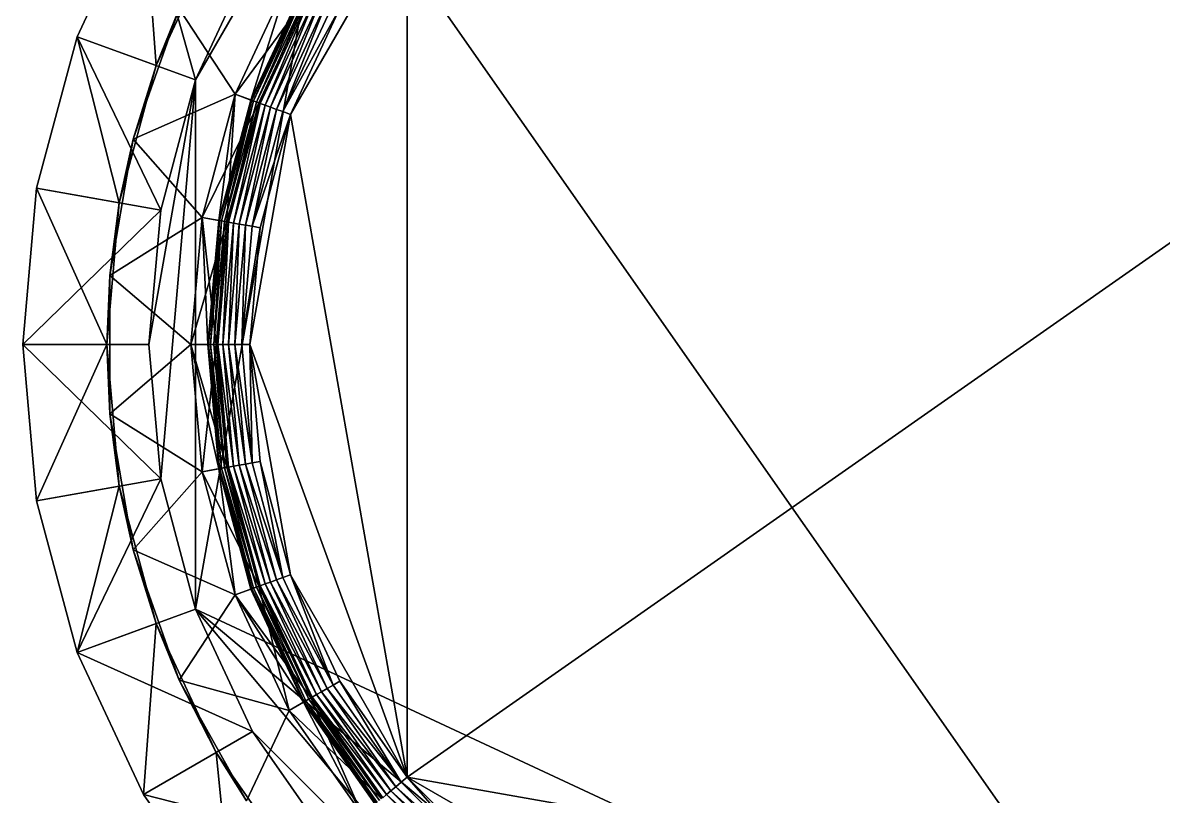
# Model space of a CAD drawing. Header units: inches. Extents: x -2 to 2474, y 1 to 287.
# Drawn here: x 165.923 to 166.705, y 187.303 to 187.834 of the extents above; entities that cross this region are included whole.
import ezdxf

# ---------------------------------------------------------------- set-up
doc = ezdxf.new("R2010")
doc.units = ezdxf.units.IN
doc.header["$MEASUREMENT"] = 0
doc.layers.add('DLX_LUM', color=7, linetype='Continuous', true_color=0xffd400)

msp = doc.modelspace()

# ---------------------------------------------------------------- linework, layer by layer
at = {"layer": 'DLX_LUM'}
for points in [[(166.13366, 187.95436, 0), (166.04149, 187.79471, 0)], [(166.04149, 187.79471, 0), (166.13366, 187.95436, 0)], [(166.13366, 187.95436, 0), (166.04149, 187.43162, 0)], [(166.04149, 187.43162, 0), (166.13366, 187.95436, 0)], [(166.13366, 187.95436, 0), (166.72183, 187.11438, 0)], [(166.72183, 187.11438, 0), (166.13366, 187.95436, 0)], [(166.00564, 187.92184, 0), (165.96016, 187.82431, 0)], [(165.96016, 187.82431, 0), (166.00564, 187.92184, 0)], [(166.00564, 187.92184, 0), (165.96016, 187.82431, 0)], [(165.96016, 187.82431, 0), (166.00564, 187.92184, 0)], [(166.00564, 187.92184, 0), (165.96016, 187.82431, 0)], [(165.96016, 187.82431, 0), (166.00564, 187.92184, 0)], [(166.00564, 187.92184, 0), (166.01438, 187.80458, 0)], [(166.01438, 187.80458, 0), (166.00564, 187.92184, 0)], [(166.00564, 187.92184, 0), (166.04149, 187.79471, 0)], [(166.04149, 187.79471, 0), (166.00564, 187.92184, 0)], [(166.1867, 187.90986, 0), (166.10655, 187.77104, 0)], [(166.10655, 187.77104, 0), (166.1867, 187.90986, 0)], [(166.1867, 187.90986, 0), (166.1867, 187.31648, 0)], [(166.1867, 187.31648, 0), (166.1867, 187.90986, 0)], [(166.05561, 187.893, 0), (166.01438, 187.80458, 0)], [(166.01438, 187.80458, 0), (166.05561, 187.893, 0)], [(166.04149, 187.79471, 0), (166.08059, 187.87857, 0)], [(166.08059, 187.87857, 0), (166.04149, 187.79471, 0)], [(166.04149, 187.79471, 0), (166.08059, 187.87857, 0)], [(166.08059, 187.87857, 0), (166.04149, 187.79471, 0)], [(166.04149, 187.79471, 0), (166.08059, 187.87857, 0)], [(166.08059, 187.87857, 0), (166.04149, 187.79471, 0)], [(166.0686, 187.78485, 0), (166.10558, 187.86415, 0)], [(166.10558, 187.86415, 0), (166.0686, 187.78485, 0)], [(166.0686, 187.78485, 0), (166.10558, 187.86415, 0)], [(166.0686, 187.78485, 0), (166.10558, 187.86415, 0)], [(166.10558, 187.86415, 0), (166.0686, 187.78485, 0)], [(166.10558, 187.86415, 0), (166.0686, 187.78485, 0)], [(166.0686, 187.78485, 0), (166.10558, 187.86415, 0)], [(166.10558, 187.86415, 0), (166.0686, 187.78485, 0)], [(166.10558, 187.86415, 0), (166.07945, 187.7809, 0)], [(166.07945, 187.7809, 0), (166.10558, 187.86415, 0)], [(166.12056, 187.85549, 0), (166.0686, 187.78485, 0)], [(166.0686, 187.78485, 0), (166.12056, 187.85549, 0)], [(166.12056, 187.85549, 0), (166.0686, 187.78485, 0)], [(166.0686, 187.78485, 0), (166.12056, 187.85549, 0)], [(166.07945, 187.7809, 0), (166.11558, 187.85837, 0)], [(166.11558, 187.85837, 0), (166.07945, 187.7809, 0)], [(166.07997, 187.78071, 0), (166.11558, 187.85837, 0)], [(166.11558, 187.85837, 0), (166.07997, 187.78071, 0)], [(166.07997, 187.78071, 0), (166.11606, 187.85809, 0)], [(166.11606, 187.85809, 0), (166.07997, 187.78071, 0)], [(166.08125, 187.78024, 0), (166.11606, 187.85809, 0)], [(166.11606, 187.85809, 0), (166.08125, 187.78024, 0)], [(166.08125, 187.78024, 0), (166.11723, 187.85742, 0)], [(166.11723, 187.85742, 0), (166.08125, 187.78024, 0)], [(166.08324, 187.77952, 0), (166.11723, 187.85742, 0)], [(166.11723, 187.85742, 0), (166.08324, 187.77952, 0)], [(166.08324, 187.77952, 0), (166.11907, 187.85636, 0)], [(166.11907, 187.85636, 0), (166.08324, 187.77952, 0)], [(166.08486, 187.77893, 0), (166.12056, 187.85549, 0)], [(166.08486, 187.77893, 0), (166.12056, 187.85549, 0)], [(166.12056, 187.85549, 0), (166.08486, 187.77893, 0)], [(166.08486, 187.77893, 0), (166.12056, 187.85549, 0)], [(166.12056, 187.85549, 0), (166.08486, 187.77893, 0)], [(166.12056, 187.85549, 0), (166.08486, 187.77893, 0)], [(166.08589, 187.77856, 0), (166.11907, 187.85636, 0)], [(166.11907, 187.85636, 0), (166.08589, 187.77856, 0)], [(166.08589, 187.77856, 0), (166.12151, 187.85495, 0)], [(166.12151, 187.85495, 0), (166.08589, 187.77856, 0)], [(166.12151, 187.85495, 0), (166.08912, 187.77738, 0)], [(166.08912, 187.77738, 0), (166.12151, 187.85495, 0)], [(166.08912, 187.77738, 0), (166.12449, 187.85323, 0)], [(166.12449, 187.85323, 0), (166.08912, 187.77738, 0)], [(166.12449, 187.85323, 0), (166.09285, 187.77602, 0)], [(166.09285, 187.77602, 0), (166.12449, 187.85323, 0)], [(166.09285, 187.77602, 0), (166.12793, 187.85124, 0)], [(166.12793, 187.85124, 0), (166.09285, 187.77602, 0)], [(166.09697, 187.77452, 0), (166.12793, 187.85124, 0)], [(166.12793, 187.85124, 0), (166.09697, 187.77452, 0)], [(166.13172, 187.84905, 0), (166.09697, 187.77452, 0)], [(166.09697, 187.77452, 0), (166.13172, 187.84905, 0)], [(166.13172, 187.84905, 0), (166.10135, 187.77293, 0)], [(166.10135, 187.77293, 0), (166.13172, 187.84905, 0)], [(166.13576, 187.84672, 0), (166.10135, 187.77293, 0)], [(166.10135, 187.77293, 0), (166.13576, 187.84672, 0)], [(166.14055, 187.84395, 0), (166.10135, 187.77293, 0)], [(166.10135, 187.77293, 0), (166.14055, 187.84395, 0)], [(166.10655, 187.77104, 0), (166.14055, 187.84395, 0)], [(166.14055, 187.84395, 0), (166.10655, 187.77104, 0)], [(166.1867, 187.31648, 0), (166.94001, 187.84395, 0)], [(166.94001, 187.84395, 0), (166.1867, 187.31648, 0)], [(166.03019, 187.84341, 0), (165.99864, 187.75401, 0)], [(165.99864, 187.75401, 0), (166.03019, 187.84341, 0)], [(166.01438, 187.80458, 0), (166.03019, 187.84341, 0)], [(166.03019, 187.84341, 0), (166.01438, 187.80458, 0)], [(166.03019, 187.84341, 0), (166.0686, 187.78485, 0)], [(166.0686, 187.78485, 0), (166.03019, 187.84341, 0)], [(165.96016, 187.82431, 0), (165.93231, 187.72037, 0)], [(165.93231, 187.72037, 0), (165.96016, 187.82431, 0)], [(165.96016, 187.82431, 0), (165.93231, 187.72037, 0)], [(165.93231, 187.72037, 0), (165.96016, 187.82431, 0)], [(165.96016, 187.82431, 0), (165.93231, 187.72037, 0)], [(165.93231, 187.72037, 0), (165.96016, 187.82431, 0)], [(165.96016, 187.82431, 0), (166.01438, 187.80458, 0)], [(166.01438, 187.80458, 0), (165.96016, 187.82431, 0)], [(165.96016, 187.82431, 0), (165.98913, 187.71035, 0)], [(165.98913, 187.71035, 0), (165.96016, 187.82431, 0)], [(165.96016, 187.82431, 0), (165.96016, 187.82431, 0)], [(165.96016, 187.82431, 0), (165.96016, 187.82431, 0)], [(166.04149, 187.79471, 0), (165.96016, 187.82431, 0)], [(165.96016, 187.82431, 0), (166.01754, 187.70534, 0)], [(166.01754, 187.70534, 0), (165.96016, 187.82431, 0)], [(165.96016, 187.82431, 0), (166.04149, 187.79471, 0)], [(166.01438, 187.80458, 0), (165.98913, 187.71035, 0)], [(165.98913, 187.71035, 0), (166.01438, 187.80458, 0)], [(165.99864, 187.75401, 0), (166.01438, 187.80458, 0)], [(166.01438, 187.80458, 0), (165.99864, 187.75401, 0)], [(166.04149, 187.79471, 0), (166.00948, 187.61317, 0)], [(166.00948, 187.61317, 0), (166.04149, 187.79471, 0)], [(166.01754, 187.70534, 0), (166.04149, 187.79471, 0)], [(166.04149, 187.79471, 0), (166.01754, 187.52099, 0)], [(166.01754, 187.52099, 0), (166.04149, 187.79471, 0)], [(166.04149, 187.79471, 0), (166.01754, 187.70534, 0)], [(166.01754, 187.70534, 0), (166.04149, 187.79471, 0)], [(166.04149, 187.79471, 0), (166.01754, 187.70534, 0)], [(166.01754, 187.70534, 0), (166.04149, 187.79471, 0)], [(166.04149, 187.79471, 0), (166.01754, 187.70534, 0)], [(166.04149, 187.43162, 0), (166.04149, 187.79471, 0)], [(166.04149, 187.79471, 0), (166.04149, 187.43162, 0)], [(166.04149, 187.79471, 0), (166.04149, 187.79471, 0)], [(166.04149, 187.79471, 0), (166.04149, 187.79471, 0)], [(165.99864, 187.75401, 0), (166.0686, 187.78485, 0)], [(166.0686, 187.78485, 0), (165.99864, 187.75401, 0)], [(166.04595, 187.70033, 0), (166.0686, 187.78485, 0)], [(166.0686, 187.78485, 0), (166.04595, 187.70033, 0)], [(166.04595, 187.70033, 0), (166.0686, 187.78485, 0)], [(166.04595, 187.70033, 0), (166.0686, 187.78485, 0)], [(166.0686, 187.78485, 0), (166.04595, 187.70033, 0)], [(166.0686, 187.78485, 0), (166.04595, 187.70033, 0)], [(166.04595, 187.70033, 0), (166.0686, 187.78485, 0)], [(166.0686, 187.78485, 0), (166.04595, 187.70033, 0)], [(166.0686, 187.78485, 0), (166.05733, 187.69833, 0)], [(166.05733, 187.69833, 0), (166.0686, 187.78485, 0)], [(166.0686, 187.78485, 0), (166.063, 187.69733, 0)], [(166.063, 187.69733, 0), (166.0686, 187.78485, 0)], [(166.0686, 187.78485, 0), (166.0686, 187.78485, 0)], [(166.0686, 187.78485, 0), (166.0686, 187.78485, 0)], [(166.0686, 187.78485, 0), (166.08486, 187.77893, 0)], [(166.08486, 187.77893, 0), (166.0686, 187.78485, 0)], [(166.08486, 187.77893, 0), (166.0686, 187.78485, 0)], [(166.0686, 187.78485, 0), (166.08486, 187.77893, 0)], [(166.0686, 187.78485, 0), (166.07945, 187.7809, 0)], [(166.07945, 187.7809, 0), (166.0686, 187.78485, 0)], [(166.08486, 187.77893, 0), (166.04595, 187.70033, 0)], [(166.04595, 187.70033, 0), (166.08486, 187.77893, 0)], [(166.05733, 187.69833, 0), (166.07945, 187.7809, 0)], [(166.07945, 187.7809, 0), (166.05733, 187.69833, 0)], [(166.05787, 187.69823, 0), (166.07945, 187.7809, 0)], [(166.07945, 187.7809, 0), (166.05787, 187.69823, 0)], [(166.05787, 187.69823, 0), (166.07997, 187.78071, 0)], [(166.07997, 187.78071, 0), (166.05787, 187.69823, 0)], [(166.07997, 187.78071, 0), (166.05921, 187.698, 0)], [(166.05921, 187.698, 0), (166.07997, 187.78071, 0)], [(166.05921, 187.698, 0), (166.08125, 187.78024, 0)], [(166.08125, 187.78024, 0), (166.05921, 187.698, 0)], [(166.08125, 187.78024, 0), (166.06129, 187.69763, 0)], [(166.06129, 187.69763, 0), (166.08125, 187.78024, 0)], [(166.06129, 187.69763, 0), (166.08324, 187.77952, 0)], [(166.08324, 187.77952, 0), (166.06129, 187.69763, 0)], [(166.063, 187.69733, 0), (166.08486, 187.77893, 0)], [(166.063, 187.69733, 0), (166.08486, 187.77893, 0)], [(166.08486, 187.77893, 0), (166.063, 187.69733, 0)], [(166.063, 187.69733, 0), (166.08486, 187.77893, 0)], [(166.08486, 187.77893, 0), (166.063, 187.69733, 0)], [(166.08486, 187.77893, 0), (166.063, 187.69733, 0)], [(166.06407, 187.69714, 0), (166.08324, 187.77952, 0)], [(166.08324, 187.77952, 0), (166.06407, 187.69714, 0)], [(166.08589, 187.77856, 0), (166.06407, 187.69714, 0)], [(166.06407, 187.69714, 0), (166.08589, 187.77856, 0)], [(166.06746, 187.69654, 0), (166.08589, 187.77856, 0)], [(166.08589, 187.77856, 0), (166.06746, 187.69654, 0)], [(166.08912, 187.77738, 0), (166.06746, 187.69654, 0)], [(166.06746, 187.69654, 0), (166.08912, 187.77738, 0)], [(166.08912, 187.77738, 0), (166.07137, 187.69585, 0)], [(166.07137, 187.69585, 0), (166.08912, 187.77738, 0)], [(166.07137, 187.69585, 0), (166.09285, 187.77602, 0)], [(166.09285, 187.77602, 0), (166.07137, 187.69585, 0)], [(166.07568, 187.69509, 0), (166.09285, 187.77602, 0)], [(166.09285, 187.77602, 0), (166.07568, 187.69509, 0)], [(166.07568, 187.69509, 0), (166.09697, 187.77452, 0)], [(166.09697, 187.77452, 0), (166.07568, 187.69509, 0)], [(166.07945, 187.7809, 0), (166.07997, 187.78071, 0)], [(166.07997, 187.78071, 0), (166.07945, 187.7809, 0)], [(166.07997, 187.78071, 0), (166.08125, 187.78024, 0)], [(166.08125, 187.78024, 0), (166.07997, 187.78071, 0)], [(166.09697, 187.77452, 0), (166.08028, 187.69428, 0)], [(166.08028, 187.69428, 0), (166.09697, 187.77452, 0)], [(166.08125, 187.78024, 0), (166.08324, 187.77952, 0)], [(166.08324, 187.77952, 0), (166.08125, 187.78024, 0)], [(166.08324, 187.77952, 0), (166.08589, 187.77856, 0)], [(166.08589, 187.77856, 0), (166.08324, 187.77952, 0)], [(166.08486, 187.77893, 0), (166.08486, 187.77893, 0)], [(166.08486, 187.77893, 0), (166.08486, 187.77893, 0)], [(166.08589, 187.77856, 0), (166.08912, 187.77738, 0)], [(166.08912, 187.77738, 0), (166.08589, 187.77856, 0)], [(166.09285, 187.77602, 0), (166.08912, 187.77738, 0)], [(166.08912, 187.77738, 0), (166.09285, 187.77602, 0)], [(166.09697, 187.77452, 0), (166.09285, 187.77602, 0)], [(166.09285, 187.77602, 0), (166.09697, 187.77452, 0)], [(166.09697, 187.77452, 0), (166.10135, 187.77293, 0)], [(166.10135, 187.77293, 0), (166.09697, 187.77452, 0)], [(166.10655, 187.77104, 0), (166.07871, 187.61317, 0)], [(166.07871, 187.61317, 0), (166.10655, 187.77104, 0)], [(166.10135, 187.77293, 0), (166.08028, 187.69428, 0)], [(166.08028, 187.69428, 0), (166.10135, 187.77293, 0)], [(166.10655, 187.77104, 0), (166.08028, 187.69428, 0)], [(166.08028, 187.69428, 0), (166.10655, 187.77104, 0)], [(166.08573, 187.69332, 0), (166.10655, 187.77104, 0)], [(166.10655, 187.77104, 0), (166.08573, 187.69332, 0)], [(166.10135, 187.77293, 0), (166.10655, 187.77104, 0)], [(166.10655, 187.77104, 0), (166.10135, 187.77293, 0)], [(166.10655, 187.77104, 0), (166.1867, 187.31648, 0)], [(166.1867, 187.31648, 0), (166.10655, 187.77104, 0)], [(165.99864, 187.75401, 0), (165.98264, 187.66057, 0)], [(165.98264, 187.66057, 0), (165.99864, 187.75401, 0)], [(165.98913, 187.71035, 0), (165.99864, 187.75401, 0)], [(165.99864, 187.75401, 0), (165.98913, 187.71035, 0)], [(165.99864, 187.75401, 0), (166.04595, 187.70033, 0)], [(166.04595, 187.70033, 0), (165.99864, 187.75401, 0)], [(165.93231, 187.72037, 0), (165.92293, 187.61317, 0)], [(165.92293, 187.61317, 0), (165.93231, 187.72037, 0)], [(165.93231, 187.72037, 0), (165.92293, 187.61317, 0)], [(165.92293, 187.61317, 0), (165.93231, 187.72037, 0)], [(165.93231, 187.72037, 0), (165.92293, 187.61317, 0)], [(165.92293, 187.61317, 0), (165.93231, 187.72037, 0)], [(165.93231, 187.72037, 0), (165.98913, 187.71035, 0)], [(165.98913, 187.71035, 0), (165.93231, 187.72037, 0)], [(165.93231, 187.72037, 0), (165.98063, 187.61317, 0)], [(165.98063, 187.61317, 0), (165.93231, 187.72037, 0)], [(165.93231, 187.72037, 0), (165.93231, 187.72037, 0)], [(165.93231, 187.72037, 0), (165.93231, 187.72037, 0)], [(166.01754, 187.70534, 0), (165.93231, 187.72037, 0)], [(165.93231, 187.72037, 0), (166.01754, 187.70534, 0)], [(166.01754, 187.70534, 0), (165.92293, 187.61317, 0)], [(165.92293, 187.61317, 0), (166.01754, 187.70534, 0)], [(165.98913, 187.71035, 0), (165.98063, 187.61317, 0)], [(165.98063, 187.61317, 0), (165.98913, 187.71035, 0)], [(165.98264, 187.66057, 0), (165.98913, 187.71035, 0)], [(165.98913, 187.71035, 0), (165.98264, 187.66057, 0)], [(166.00948, 187.61317, 0), (166.01754, 187.70534, 0)], [(166.01754, 187.70534, 0), (166.00948, 187.61317, 0)], [(166.00948, 187.61317, 0), (166.01754, 187.70534, 0)], [(166.01754, 187.70534, 0), (166.00948, 187.61317, 0)], [(166.00948, 187.61317, 0), (166.01754, 187.70534, 0)], [(166.01754, 187.70534, 0), (166.00948, 187.61317, 0)], [(166.01754, 187.70534, 0), (166.01754, 187.70534, 0)], [(166.01754, 187.70534, 0), (166.01754, 187.70534, 0)], [(166.04595, 187.70033, 0), (165.98264, 187.66057, 0)], [(165.98264, 187.66057, 0), (166.04595, 187.70033, 0)], [(166.03833, 187.61317, 0), (166.04595, 187.70033, 0)], [(166.03833, 187.61317, 0), (166.04595, 187.70033, 0)], [(166.04595, 187.70033, 0), (166.03833, 187.61317, 0)], [(166.03833, 187.61317, 0), (166.04595, 187.70033, 0)], [(166.04595, 187.70033, 0), (166.03833, 187.61317, 0)], [(166.04595, 187.70033, 0), (166.03833, 187.61317, 0)], [(166.03833, 187.61317, 0), (166.04595, 187.70033, 0)], [(166.04595, 187.70033, 0), (166.03833, 187.61317, 0)], [(166.063, 187.69733, 0), (166.03833, 187.61317, 0)], [(166.03833, 187.61317, 0), (166.063, 187.69733, 0)], [(166.04595, 187.70033, 0), (166.04595, 187.70033, 0)], [(166.04595, 187.70033, 0), (166.04595, 187.70033, 0)], [(166.04595, 187.70033, 0), (166.063, 187.69733, 0)], [(166.063, 187.69733, 0), (166.04595, 187.70033, 0)], [(166.04595, 187.70033, 0), (166.05563, 187.61317, 0)], [(166.05563, 187.61317, 0), (166.04595, 187.70033, 0)], [(166.063, 187.69733, 0), (166.04595, 187.70033, 0)], [(166.04595, 187.70033, 0), (166.063, 187.69733, 0)], [(166.04595, 187.70033, 0), (166.05733, 187.69833, 0)], [(166.05733, 187.69833, 0), (166.04595, 187.70033, 0)], [(166.04595, 187.70033, 0), (166.04988, 187.61317, 0)], [(166.04988, 187.61317, 0), (166.04595, 187.70033, 0)], [(166.04988, 187.61317, 0), (166.05733, 187.69833, 0)], [(166.05733, 187.69833, 0), (166.04988, 187.61317, 0)], [(166.05733, 187.69833, 0), (166.05043, 187.61317, 0)], [(166.05043, 187.61317, 0), (166.05733, 187.69833, 0)], [(166.05043, 187.61317, 0), (166.05787, 187.69823, 0)], [(166.05787, 187.69823, 0), (166.05043, 187.61317, 0)], [(166.05787, 187.69823, 0), (166.05179, 187.61317, 0)], [(166.05179, 187.61317, 0), (166.05787, 187.69823, 0)], [(166.05921, 187.698, 0), (166.05179, 187.61317, 0)], [(166.05179, 187.61317, 0), (166.05921, 187.698, 0)], [(166.05921, 187.698, 0), (166.05391, 187.61317, 0)], [(166.05391, 187.61317, 0), (166.05921, 187.698, 0)], [(166.05391, 187.61317, 0), (166.06129, 187.69763, 0)], [(166.06129, 187.69763, 0), (166.05391, 187.61317, 0)], [(166.05563, 187.61317, 0), (166.063, 187.69733, 0)], [(166.05563, 187.61317, 0), (166.063, 187.69733, 0)], [(166.063, 187.69733, 0), (166.05563, 187.61317, 0)], [(166.05563, 187.61317, 0), (166.063, 187.69733, 0)], [(166.063, 187.69733, 0), (166.05563, 187.61317, 0)], [(166.063, 187.69733, 0), (166.05563, 187.61317, 0)], [(166.06129, 187.69763, 0), (166.05673, 187.61317, 0)], [(166.05673, 187.61317, 0), (166.06129, 187.69763, 0)], [(166.05673, 187.61317, 0), (166.06407, 187.69714, 0)], [(166.06407, 187.69714, 0), (166.05673, 187.61317, 0)], [(166.05733, 187.69833, 0), (166.05787, 187.69823, 0)], [(166.05787, 187.69823, 0), (166.05733, 187.69833, 0)], [(166.05787, 187.69823, 0), (166.05921, 187.698, 0)], [(166.05921, 187.698, 0), (166.05787, 187.69823, 0)], [(166.06129, 187.69763, 0), (166.05921, 187.698, 0)], [(166.05921, 187.698, 0), (166.06129, 187.69763, 0)], [(166.06407, 187.69714, 0), (166.06017, 187.61317, 0)], [(166.06017, 187.61317, 0), (166.06407, 187.69714, 0)], [(166.06017, 187.61317, 0), (166.06746, 187.69654, 0)], [(166.06746, 187.69654, 0), (166.06017, 187.61317, 0)], [(166.06407, 187.69714, 0), (166.06129, 187.69763, 0)], [(166.06129, 187.69763, 0), (166.06407, 187.69714, 0)], [(166.063, 187.69733, 0), (166.063, 187.69733, 0)], [(166.063, 187.69733, 0), (166.063, 187.69733, 0)], [(166.06407, 187.69714, 0), (166.06746, 187.69654, 0)], [(166.06746, 187.69654, 0), (166.06407, 187.69714, 0)], [(166.06746, 187.69654, 0), (166.06414, 187.61317, 0)], [(166.06414, 187.61317, 0), (166.06746, 187.69654, 0)], [(166.06414, 187.61317, 0), (166.07137, 187.69585, 0)], [(166.07137, 187.69585, 0), (166.06414, 187.61317, 0)], [(166.06746, 187.69654, 0), (166.07137, 187.69585, 0)], [(166.07137, 187.69585, 0), (166.06746, 187.69654, 0)], [(166.07137, 187.69585, 0), (166.06852, 187.61317, 0)], [(166.06852, 187.61317, 0), (166.07137, 187.69585, 0)], [(166.07137, 187.69585, 0), (166.07568, 187.69509, 0)], [(166.07568, 187.69509, 0), (166.07137, 187.69585, 0)], [(166.06852, 187.61317, 0), (166.07568, 187.69509, 0)], [(166.07568, 187.69509, 0), (166.06852, 187.61317, 0)], [(166.07318, 187.61317, 0), (166.07568, 187.69509, 0)], [(166.07568, 187.69509, 0), (166.07318, 187.61317, 0)], [(166.08028, 187.69428, 0), (166.07318, 187.61317, 0)], [(166.07318, 187.61317, 0), (166.08028, 187.69428, 0)], [(166.08573, 187.69332, 0), (166.07318, 187.61317, 0)], [(166.07318, 187.61317, 0), (166.08573, 187.69332, 0)], [(166.07568, 187.69509, 0), (166.08028, 187.69428, 0)], [(166.08028, 187.69428, 0), (166.07568, 187.69509, 0)], [(166.07871, 187.61317, 0), (166.08573, 187.69332, 0)], [(166.08573, 187.69332, 0), (166.07871, 187.61317, 0)], [(166.08028, 187.69428, 0), (166.08573, 187.69332, 0)], [(166.08573, 187.69332, 0), (166.08028, 187.69428, 0)], [(165.98063, 187.61317, 0), (165.98264, 187.66057, 0)], [(165.98264, 187.66057, 0), (165.98063, 187.61317, 0)], [(165.98264, 187.66057, 0), (166.03833, 187.61317, 0)], [(166.03833, 187.61317, 0), (165.98264, 187.66057, 0)], [(165.98264, 187.66057, 0), (165.98264, 187.56577, 0)], [(165.98264, 187.56577, 0), (165.98264, 187.66057, 0)], [(165.92293, 187.61317, 0), (165.98063, 187.61317, 0)], [(165.98063, 187.61317, 0), (165.92293, 187.61317, 0)], [(165.92293, 187.61317, 0), (165.93231, 187.50597, 0)], [(165.92293, 187.61317, 0), (165.92293, 187.61317, 0)], [(165.93231, 187.50597, 0), (165.92293, 187.61317, 0)], [(165.92293, 187.61317, 0), (165.92293, 187.61317, 0)], [(165.92293, 187.61317, 0), (165.93231, 187.50597, 0)], [(165.93231, 187.50597, 0), (165.92293, 187.61317, 0)], [(165.92293, 187.61317, 0), (165.93231, 187.50597, 0)], [(166.00948, 187.61317, 0), (165.92293, 187.61317, 0)], [(165.93231, 187.50597, 0), (165.92293, 187.61317, 0)], [(165.92293, 187.61317, 0), (166.01754, 187.52099, 0)], [(166.01754, 187.52099, 0), (165.92293, 187.61317, 0)], [(165.92293, 187.61317, 0), (166.00948, 187.61317, 0)], [(165.98063, 187.61317, 0), (165.93231, 187.50597, 0)], [(165.93231, 187.50597, 0), (165.98063, 187.61317, 0)], [(165.98264, 187.56577, 0), (165.98063, 187.61317, 0)], [(165.98063, 187.61317, 0), (165.98913, 187.51599, 0)], [(165.98063, 187.61317, 0), (165.98264, 187.56577, 0)], [(165.98913, 187.51599, 0), (165.98063, 187.61317, 0)], [(166.03833, 187.61317, 0), (165.98264, 187.56577, 0)], [(165.98264, 187.56577, 0), (166.03833, 187.61317, 0)], [(166.01754, 187.52099, 0), (166.00948, 187.61317, 0)], [(166.00948, 187.61317, 0), (166.01754, 187.52099, 0)], [(166.00948, 187.61317, 0), (166.00948, 187.61317, 0)], [(166.01754, 187.52099, 0), (166.00948, 187.61317, 0)], [(166.00948, 187.61317, 0), (166.00948, 187.61317, 0)], [(166.00948, 187.61317, 0), (166.01754, 187.52099, 0)], [(166.01754, 187.52099, 0), (166.00948, 187.61317, 0)], [(166.00948, 187.61317, 0), (166.01754, 187.52099, 0)], [(166.04595, 187.526, 0), (166.03833, 187.61317, 0)], [(166.03833, 187.61317, 0), (166.03833, 187.61317, 0)], [(166.03833, 187.61317, 0), (166.03833, 187.61317, 0)], [(166.03833, 187.61317, 0), (166.04595, 187.526, 0)], [(166.04595, 187.526, 0), (166.03833, 187.61317, 0)], [(166.04595, 187.526, 0), (166.03833, 187.61317, 0)], [(166.03833, 187.61317, 0), (166.04595, 187.526, 0)], [(166.03833, 187.61317, 0), (166.05563, 187.61317, 0)], [(166.05563, 187.61317, 0), (166.03833, 187.61317, 0)], [(166.03833, 187.61317, 0), (166.04595, 187.526, 0)], [(166.05563, 187.61317, 0), (166.03833, 187.61317, 0)], [(166.063, 187.52901, 0), (166.03833, 187.61317, 0)], [(166.03833, 187.61317, 0), (166.05563, 187.61317, 0)], [(166.04595, 187.526, 0), (166.03833, 187.61317, 0)], [(166.03833, 187.61317, 0), (166.063, 187.52901, 0)], [(166.03833, 187.61317, 0), (166.04988, 187.61317, 0)], [(166.04988, 187.61317, 0), (166.03833, 187.61317, 0)], [(166.03833, 187.61317, 0), (166.05733, 187.52801, 0)], [(166.05733, 187.52801, 0), (166.03833, 187.61317, 0)], [(166.03833, 187.61317, 0), (166.04595, 187.526, 0)], [(166.05563, 187.61317, 0), (166.04595, 187.526, 0)], [(166.04595, 187.526, 0), (166.05563, 187.61317, 0)], [(166.05733, 187.52801, 0), (166.04988, 187.61317, 0)], [(166.05043, 187.61317, 0), (166.04988, 187.61317, 0)], [(166.04988, 187.61317, 0), (166.05787, 187.52811, 0)], [(166.05787, 187.52811, 0), (166.04988, 187.61317, 0)], [(166.04988, 187.61317, 0), (166.05733, 187.52801, 0)], [(166.04988, 187.61317, 0), (166.05043, 187.61317, 0)], [(166.05787, 187.52811, 0), (166.05043, 187.61317, 0)], [(166.05921, 187.52834, 0), (166.05043, 187.61317, 0)], [(166.05043, 187.61317, 0), (166.05787, 187.52811, 0)], [(166.05179, 187.61317, 0), (166.05043, 187.61317, 0)], [(166.05043, 187.61317, 0), (166.05921, 187.52834, 0)], [(166.05043, 187.61317, 0), (166.05179, 187.61317, 0)], [(166.05179, 187.61317, 0), (166.05391, 187.61317, 0)], [(166.05921, 187.52834, 0), (166.05179, 187.61317, 0)], [(166.05391, 187.61317, 0), (166.05179, 187.61317, 0)], [(166.05179, 187.61317, 0), (166.06129, 187.52871, 0)], [(166.06129, 187.52871, 0), (166.05179, 187.61317, 0)], [(166.05179, 187.61317, 0), (166.05921, 187.52834, 0)], [(166.05391, 187.61317, 0), (166.05673, 187.61317, 0)], [(166.06129, 187.52871, 0), (166.05391, 187.61317, 0)], [(166.05673, 187.61317, 0), (166.05391, 187.61317, 0)], [(166.05391, 187.61317, 0), (166.06407, 187.5292, 0)], [(166.06407, 187.5292, 0), (166.05391, 187.61317, 0)], [(166.05391, 187.61317, 0), (166.06129, 187.52871, 0)], [(166.063, 187.52901, 0), (166.05563, 187.61317, 0)], [(166.05563, 187.61317, 0), (166.05563, 187.61317, 0)], [(166.063, 187.52901, 0), (166.05563, 187.61317, 0)], [(166.05563, 187.61317, 0), (166.05563, 187.61317, 0)], [(166.05563, 187.61317, 0), (166.063, 187.52901, 0)], [(166.063, 187.52901, 0), (166.05563, 187.61317, 0)], [(166.05563, 187.61317, 0), (166.063, 187.52901, 0)], [(166.05563, 187.61317, 0), (166.063, 187.52901, 0)], [(166.05673, 187.61317, 0), (166.06017, 187.61317, 0)], [(166.06407, 187.5292, 0), (166.05673, 187.61317, 0)], [(166.06017, 187.61317, 0), (166.05673, 187.61317, 0)], [(166.05673, 187.61317, 0), (166.06746, 187.5298, 0)], [(166.06746, 187.5298, 0), (166.05673, 187.61317, 0)], [(166.05673, 187.61317, 0), (166.06407, 187.5292, 0)], [(166.06017, 187.61317, 0), (166.06414, 187.61317, 0)], [(166.06746, 187.5298, 0), (166.06017, 187.61317, 0)], [(166.06414, 187.61317, 0), (166.06017, 187.61317, 0)], [(166.06017, 187.61317, 0), (166.07137, 187.53049, 0)], [(166.07137, 187.53049, 0), (166.06017, 187.61317, 0)], [(166.06017, 187.61317, 0), (166.06746, 187.5298, 0)], [(166.06414, 187.61317, 0), (166.06852, 187.61317, 0)], [(166.07137, 187.53049, 0), (166.06414, 187.61317, 0)], [(166.07568, 187.53125, 0), (166.06414, 187.61317, 0)], [(166.06414, 187.61317, 0), (166.07137, 187.53049, 0)], [(166.06852, 187.61317, 0), (166.06414, 187.61317, 0)], [(166.06414, 187.61317, 0), (166.07568, 187.53125, 0)], [(166.06852, 187.61317, 0), (166.07318, 187.61317, 0)], [(166.07568, 187.53125, 0), (166.06852, 187.61317, 0)], [(166.08028, 187.53206, 0), (166.06852, 187.61317, 0)], [(166.06852, 187.61317, 0), (166.07568, 187.53125, 0)], [(166.07318, 187.61317, 0), (166.06852, 187.61317, 0)], [(166.06852, 187.61317, 0), (166.08028, 187.53206, 0)], [(166.07318, 187.61317, 0), (166.07871, 187.61317, 0)], [(166.07871, 187.61317, 0), (166.07318, 187.61317, 0)], [(166.07318, 187.61317, 0), (166.08028, 187.53206, 0)], [(166.08028, 187.53206, 0), (166.07318, 187.61317, 0)], [(166.08573, 187.53302, 0), (166.07871, 187.61317, 0)], [(166.07871, 187.61317, 0), (166.08028, 187.53206, 0)], [(166.08028, 187.53206, 0), (166.07871, 187.61317, 0)], [(166.07871, 187.61317, 0), (166.1867, 187.31648, 0)], [(166.1867, 187.31648, 0), (166.07871, 187.61317, 0)], [(166.07871, 187.61317, 0), (166.10655, 187.4553, 0)], [(166.10655, 187.4553, 0), (166.07871, 187.61317, 0)], [(166.07871, 187.61317, 0), (166.08573, 187.53302, 0)], [(165.98264, 187.56577, 0), (166.04595, 187.526, 0)], [(166.04595, 187.526, 0), (165.98264, 187.56577, 0)], [(165.98264, 187.56577, 0), (165.99864, 187.47233, 0)], [(165.98913, 187.51599, 0), (165.98264, 187.56577, 0)], [(165.99864, 187.47233, 0), (165.98264, 187.56577, 0)], [(165.98264, 187.56577, 0), (165.98913, 187.51599, 0)], [(166.07137, 187.53049, 0), (166.07568, 187.53125, 0)], [(166.07568, 187.53125, 0), (166.07137, 187.53049, 0)], [(166.07568, 187.53125, 0), (166.08028, 187.53206, 0)], [(166.08028, 187.53206, 0), (166.07568, 187.53125, 0)], [(166.09697, 187.45181, 0), (166.07568, 187.53125, 0)], [(166.07568, 187.53125, 0), (166.10135, 187.45341, 0)], [(166.10135, 187.45341, 0), (166.07568, 187.53125, 0)], [(166.07568, 187.53125, 0), (166.09697, 187.45181, 0)], [(166.08028, 187.53206, 0), (166.08573, 187.53302, 0)], [(166.08573, 187.53302, 0), (166.08028, 187.53206, 0)], [(166.10135, 187.45341, 0), (166.08028, 187.53206, 0)], [(166.08028, 187.53206, 0), (166.10135, 187.45341, 0)], [(166.10655, 187.4553, 0), (166.08573, 187.53302, 0)], [(166.08573, 187.53302, 0), (166.10135, 187.45341, 0)], [(166.10135, 187.45341, 0), (166.08573, 187.53302, 0)], [(166.08573, 187.53302, 0), (166.10655, 187.4553, 0)], [(166.04595, 187.526, 0), (165.99864, 187.47233, 0)], [(165.99864, 187.47233, 0), (166.04595, 187.526, 0)], [(166.04595, 187.526, 0), (166.063, 187.52901, 0)], [(166.063, 187.52901, 0), (166.04595, 187.526, 0)], [(166.063, 187.52901, 0), (166.04595, 187.526, 0)], [(166.04595, 187.526, 0), (166.063, 187.52901, 0)], [(166.04595, 187.526, 0), (166.05733, 187.52801, 0)], [(166.05733, 187.52801, 0), (166.04595, 187.526, 0)], [(166.0686, 187.44149, 0), (166.04595, 187.526, 0)], [(166.04595, 187.526, 0), (166.04595, 187.526, 0)], [(166.0686, 187.44149, 0), (166.04595, 187.526, 0)], [(166.04595, 187.526, 0), (166.04595, 187.526, 0)], [(166.04595, 187.526, 0), (166.0686, 187.44149, 0)], [(166.0686, 187.44149, 0), (166.04595, 187.526, 0)], [(166.04595, 187.526, 0), (166.0686, 187.44149, 0)], [(166.04595, 187.526, 0), (166.08486, 187.44741, 0)], [(166.08486, 187.44741, 0), (166.04595, 187.526, 0)], [(166.04595, 187.526, 0), (166.0686, 187.44149, 0)], [(166.08486, 187.44741, 0), (166.04595, 187.526, 0)], [(166.0686, 187.44149, 0), (166.04595, 187.526, 0)], [(166.04595, 187.526, 0), (166.08486, 187.44741, 0)], [(166.04595, 187.526, 0), (166.0686, 187.44149, 0)], [(166.05733, 187.52801, 0), (166.05787, 187.52811, 0)], [(166.05787, 187.52811, 0), (166.05733, 187.52801, 0)], [(166.0686, 187.44149, 0), (166.05733, 187.52801, 0)], [(166.07945, 187.44544, 0), (166.05733, 187.52801, 0)], [(166.05733, 187.52801, 0), (166.0686, 187.44149, 0)], [(166.05733, 187.52801, 0), (166.07997, 187.44563, 0)], [(166.07997, 187.44563, 0), (166.05733, 187.52801, 0)], [(166.05733, 187.52801, 0), (166.07945, 187.44544, 0)], [(166.05787, 187.52811, 0), (166.05921, 187.52834, 0)], [(166.05921, 187.52834, 0), (166.05787, 187.52811, 0)], [(166.07997, 187.44563, 0), (166.05787, 187.52811, 0)], [(166.05787, 187.52811, 0), (166.08125, 187.44609, 0)], [(166.08125, 187.44609, 0), (166.05787, 187.52811, 0)], [(166.05787, 187.52811, 0), (166.07997, 187.44563, 0)], [(166.05921, 187.52834, 0), (166.06129, 187.52871, 0)], [(166.06129, 187.52871, 0), (166.05921, 187.52834, 0)], [(166.08125, 187.44609, 0), (166.05921, 187.52834, 0)], [(166.08324, 187.44682, 0), (166.05921, 187.52834, 0)], [(166.05921, 187.52834, 0), (166.08125, 187.44609, 0)], [(166.05921, 187.52834, 0), (166.08324, 187.44682, 0)], [(166.06129, 187.52871, 0), (166.06407, 187.5292, 0)], [(166.06407, 187.5292, 0), (166.06129, 187.52871, 0)], [(166.08324, 187.44682, 0), (166.06129, 187.52871, 0)], [(166.06129, 187.52871, 0), (166.08589, 187.44778, 0)], [(166.08589, 187.44778, 0), (166.06129, 187.52871, 0)], [(166.06129, 187.52871, 0), (166.08324, 187.44682, 0)], [(166.08486, 187.44741, 0), (166.063, 187.52901, 0)], [(166.063, 187.52901, 0), (166.063, 187.52901, 0)], [(166.08486, 187.44741, 0), (166.063, 187.52901, 0)], [(166.063, 187.52901, 0), (166.063, 187.52901, 0)], [(166.063, 187.52901, 0), (166.08486, 187.44741, 0)], [(166.08486, 187.44741, 0), (166.063, 187.52901, 0)], [(166.063, 187.52901, 0), (166.08486, 187.44741, 0)], [(166.063, 187.52901, 0), (166.08486, 187.44741, 0)], [(166.06407, 187.5292, 0), (166.06746, 187.5298, 0)], [(166.06746, 187.5298, 0), (166.06407, 187.5292, 0)], [(166.08589, 187.44778, 0), (166.06407, 187.5292, 0)], [(166.08912, 187.44896, 0), (166.06407, 187.5292, 0)], [(166.06407, 187.5292, 0), (166.08589, 187.44778, 0)], [(166.06407, 187.5292, 0), (166.08912, 187.44896, 0)], [(166.06746, 187.5298, 0), (166.07137, 187.53049, 0)], [(166.07137, 187.53049, 0), (166.06746, 187.5298, 0)], [(166.08912, 187.44896, 0), (166.06746, 187.5298, 0)], [(166.09285, 187.45032, 0), (166.06746, 187.5298, 0)], [(166.06746, 187.5298, 0), (166.08912, 187.44896, 0)], [(166.06746, 187.5298, 0), (166.09285, 187.45032, 0)], [(166.09285, 187.45032, 0), (166.07137, 187.53049, 0)], [(166.07137, 187.53049, 0), (166.09697, 187.45181, 0)], [(166.09697, 187.45181, 0), (166.07137, 187.53049, 0)], [(166.07137, 187.53049, 0), (166.09285, 187.45032, 0)], [(166.01754, 187.52099, 0), (165.93231, 187.50597, 0)], [(165.93231, 187.50597, 0), (166.01754, 187.52099, 0)], [(165.98913, 187.51599, 0), (165.93231, 187.50597, 0)], [(165.93231, 187.50597, 0), (165.98913, 187.51599, 0)], [(166.01754, 187.52099, 0), (165.96016, 187.40202, 0)], [(165.96016, 187.40202, 0), (166.01754, 187.52099, 0)], [(165.98913, 187.51599, 0), (165.96016, 187.40202, 0)], [(165.96016, 187.40202, 0), (165.98913, 187.51599, 0)], [(165.99864, 187.47233, 0), (165.98913, 187.51599, 0)], [(165.98913, 187.51599, 0), (166.01438, 187.42176, 0)], [(165.98913, 187.51599, 0), (165.99864, 187.47233, 0)], [(166.01438, 187.42176, 0), (165.98913, 187.51599, 0)], [(166.04149, 187.43162, 0), (166.01754, 187.52099, 0)], [(166.01754, 187.52099, 0), (166.04149, 187.43162, 0)], [(166.01754, 187.52099, 0), (166.01754, 187.52099, 0)], [(166.04149, 187.43162, 0), (166.01754, 187.52099, 0)], [(166.01754, 187.52099, 0), (166.04149, 187.43162, 0)], [(166.04149, 187.43162, 0), (166.01754, 187.52099, 0)], [(166.01754, 187.52099, 0), (166.01754, 187.52099, 0)], [(166.01754, 187.52099, 0), (166.04149, 187.43162, 0)], [(165.93231, 187.50597, 0), (165.96016, 187.40202, 0)], [(165.93231, 187.50597, 0), (165.93231, 187.50597, 0)], [(165.96016, 187.40202, 0), (165.93231, 187.50597, 0)], [(165.93231, 187.50597, 0), (165.93231, 187.50597, 0)], [(165.93231, 187.50597, 0), (165.96016, 187.40202, 0)], [(165.96016, 187.40202, 0), (165.93231, 187.50597, 0)], [(165.93231, 187.50597, 0), (165.96016, 187.40202, 0)], [(165.96016, 187.40202, 0), (165.93231, 187.50597, 0)], [(166.0686, 187.44149, 0), (165.99864, 187.47233, 0)], [(165.99864, 187.47233, 0), (166.03019, 187.38293, 0)], [(165.99864, 187.47233, 0), (166.0686, 187.44149, 0)], [(166.01438, 187.42176, 0), (165.99864, 187.47233, 0)], [(166.03019, 187.38293, 0), (165.99864, 187.47233, 0)], [(165.99864, 187.47233, 0), (166.01438, 187.42176, 0)], [(166.09697, 187.45181, 0), (166.10135, 187.45341, 0)], [(166.10135, 187.45341, 0), (166.09697, 187.45181, 0)], [(166.10135, 187.45341, 0), (166.10655, 187.4553, 0)], [(166.10655, 187.4553, 0), (166.10135, 187.45341, 0)], [(166.10135, 187.45341, 0), (166.13576, 187.37962, 0)], [(166.13576, 187.37962, 0), (166.10135, 187.45341, 0)], [(166.14055, 187.38238, 0), (166.10655, 187.4553, 0)], [(166.10655, 187.4553, 0), (166.13576, 187.37962, 0)], [(166.13576, 187.37962, 0), (166.10655, 187.4553, 0)], [(166.1867, 187.31648, 0), (166.10655, 187.4553, 0)], [(166.10655, 187.4553, 0), (166.14055, 187.38238, 0)], [(166.10655, 187.4553, 0), (166.1867, 187.31648, 0)], [(166.08486, 187.44741, 0), (166.0686, 187.44149, 0)], [(166.0686, 187.44149, 0), (166.08486, 187.44741, 0)], [(166.08486, 187.44741, 0), (166.0686, 187.44149, 0)], [(166.0686, 187.44149, 0), (166.08486, 187.44741, 0)], [(166.0686, 187.44149, 0), (166.07945, 187.44544, 0)], [(166.07945, 187.44544, 0), (166.0686, 187.44149, 0)], [(166.07945, 187.44544, 0), (166.07997, 187.44563, 0)], [(166.07997, 187.44563, 0), (166.07945, 187.44544, 0)], [(166.11558, 187.36797, 0), (166.07945, 187.44544, 0)], [(166.11606, 187.36824, 0), (166.07945, 187.44544, 0)], [(166.07945, 187.44544, 0), (166.11558, 187.36797, 0)], [(166.07945, 187.44544, 0), (166.11606, 187.36824, 0)], [(166.07997, 187.44563, 0), (166.08125, 187.44609, 0)], [(166.08125, 187.44609, 0), (166.07997, 187.44563, 0)], [(166.11606, 187.36824, 0), (166.07997, 187.44563, 0)], [(166.07997, 187.44563, 0), (166.11723, 187.36892, 0)], [(166.11723, 187.36892, 0), (166.07997, 187.44563, 0)], [(166.07997, 187.44563, 0), (166.11606, 187.36824, 0)], [(166.08125, 187.44609, 0), (166.08324, 187.44682, 0)], [(166.08324, 187.44682, 0), (166.08125, 187.44609, 0)], [(166.11723, 187.36892, 0), (166.08125, 187.44609, 0)], [(166.11907, 187.36998, 0), (166.08125, 187.44609, 0)], [(166.08125, 187.44609, 0), (166.11723, 187.36892, 0)], [(166.08125, 187.44609, 0), (166.11907, 187.36998, 0)], [(166.08324, 187.44682, 0), (166.08589, 187.44778, 0)], [(166.08589, 187.44778, 0), (166.08324, 187.44682, 0)], [(166.11907, 187.36998, 0), (166.08324, 187.44682, 0)], [(166.08324, 187.44682, 0), (166.12151, 187.37139, 0)], [(166.12151, 187.37139, 0), (166.08324, 187.44682, 0)], [(166.08324, 187.44682, 0), (166.11907, 187.36998, 0)], [(166.12056, 187.37084, 0), (166.08486, 187.44741, 0)], [(166.08486, 187.44741, 0), (166.10558, 187.36219, 0)], [(166.10558, 187.36219, 0), (166.08486, 187.44741, 0)], [(166.08486, 187.44741, 0), (166.08486, 187.44741, 0)], [(166.12056, 187.37084, 0), (166.08486, 187.44741, 0)], [(166.08486, 187.44741, 0), (166.08486, 187.44741, 0)], [(166.08486, 187.44741, 0), (166.12056, 187.37084, 0)], [(166.12056, 187.37084, 0), (166.08486, 187.44741, 0)], [(166.08486, 187.44741, 0), (166.12056, 187.37084, 0)], [(166.08486, 187.44741, 0), (166.12056, 187.37084, 0)], [(166.08589, 187.44778, 0), (166.08912, 187.44896, 0)], [(166.08912, 187.44896, 0), (166.08589, 187.44778, 0)], [(166.12151, 187.37139, 0), (166.08589, 187.44778, 0)], [(166.08589, 187.44778, 0), (166.12449, 187.37311, 0)], [(166.12449, 187.37311, 0), (166.08589, 187.44778, 0)], [(166.08589, 187.44778, 0), (166.12151, 187.37139, 0)], [(166.08912, 187.44896, 0), (166.09285, 187.45032, 0)], [(166.09285, 187.45032, 0), (166.08912, 187.44896, 0)], [(166.12449, 187.37311, 0), (166.08912, 187.44896, 0)], [(166.12793, 187.37509, 0), (166.08912, 187.44896, 0)], [(166.08912, 187.44896, 0), (166.12449, 187.37311, 0)], [(166.08912, 187.44896, 0), (166.12793, 187.37509, 0)], [(166.09285, 187.45032, 0), (166.09697, 187.45181, 0)], [(166.09697, 187.45181, 0), (166.09285, 187.45032, 0)], [(166.12793, 187.37509, 0), (166.09285, 187.45032, 0)], [(166.09285, 187.45032, 0), (166.13172, 187.37728, 0)], [(166.13172, 187.37728, 0), (166.09285, 187.45032, 0)], [(166.09285, 187.45032, 0), (166.12793, 187.37509, 0)], [(166.13172, 187.37728, 0), (166.09697, 187.45181, 0)], [(166.09697, 187.45181, 0), (166.13576, 187.37962, 0)], [(166.13576, 187.37962, 0), (166.09697, 187.45181, 0)], [(166.09697, 187.45181, 0), (166.13172, 187.37728, 0)], [(166.03019, 187.38293, 0), (166.0686, 187.44149, 0)], [(166.0686, 187.44149, 0), (166.03019, 187.38293, 0)], [(166.10558, 187.36219, 0), (166.0686, 187.44149, 0)], [(166.0686, 187.44149, 0), (166.0686, 187.44149, 0)], [(166.0686, 187.44149, 0), (166.0686, 187.44149, 0)], [(166.0686, 187.44149, 0), (166.10558, 187.36219, 0)], [(166.10558, 187.36219, 0), (166.0686, 187.44149, 0)], [(166.10558, 187.36219, 0), (166.0686, 187.44149, 0)], [(166.0686, 187.44149, 0), (166.10558, 187.36219, 0)], [(166.0686, 187.44149, 0), (166.10558, 187.36219, 0)], [(166.10558, 187.36219, 0), (166.0686, 187.44149, 0)], [(166.0686, 187.44149, 0), (166.12056, 187.37084, 0)], [(166.12056, 187.37084, 0), (166.0686, 187.44149, 0)], [(166.0686, 187.44149, 0), (166.11558, 187.36797, 0)], [(166.11558, 187.36797, 0), (166.0686, 187.44149, 0)], [(166.0686, 187.44149, 0), (166.10558, 187.36219, 0)], [(166.04149, 187.43162, 0), (165.96016, 187.40202, 0)], [(165.96016, 187.40202, 0), (166.04149, 187.43162, 0)], [(166.08059, 187.34777, 0), (166.04149, 187.43162, 0)], [(166.04149, 187.43162, 0), (166.27488, 187.15348, 0)], [(166.27488, 187.15348, 0), (166.04149, 187.43162, 0)], [(166.04149, 187.43162, 0), (166.44811, 187.09043, 0)], [(166.72183, 187.11438, 0), (166.04149, 187.43162, 0)], [(166.44811, 187.09043, 0), (166.04149, 187.43162, 0)], [(166.04149, 187.43162, 0), (166.72183, 187.11438, 0)], [(166.04149, 187.43162, 0), (166.08059, 187.34777, 0)], [(166.04149, 187.43162, 0), (166.04149, 187.43162, 0)], [(166.08059, 187.34777, 0), (166.04149, 187.43162, 0)], [(166.04149, 187.43162, 0), (166.08059, 187.34777, 0)], [(166.08059, 187.34777, 0), (166.04149, 187.43162, 0)], [(166.04149, 187.43162, 0), (166.04149, 187.43162, 0)], [(166.04149, 187.43162, 0), (166.08059, 187.34777, 0)], [(165.96016, 187.40202, 0), (166.01438, 187.42176, 0)], [(166.01438, 187.42176, 0), (165.96016, 187.40202, 0)], [(166.01438, 187.42176, 0), (166.00564, 187.30449, 0)], [(166.00564, 187.30449, 0), (166.01438, 187.42176, 0)], [(166.03019, 187.38293, 0), (166.01438, 187.42176, 0)], [(166.01438, 187.42176, 0), (166.05561, 187.33334, 0)], [(166.01438, 187.42176, 0), (166.03019, 187.38293, 0)], [(166.05561, 187.33334, 0), (166.01438, 187.42176, 0)], [(165.96016, 187.40202, 0), (166.00564, 187.30449, 0)], [(165.96016, 187.40202, 0), (165.96016, 187.40202, 0)], [(166.00564, 187.30449, 0), (165.96016, 187.40202, 0)], [(165.96016, 187.40202, 0), (165.96016, 187.40202, 0)], [(165.96016, 187.40202, 0), (166.00564, 187.30449, 0)], [(166.00564, 187.30449, 0), (165.96016, 187.40202, 0)], [(165.96016, 187.40202, 0), (166.00564, 187.30449, 0)], [(166.00564, 187.30449, 0), (165.96016, 187.40202, 0)], [(165.96016, 187.40202, 0), (166.08059, 187.34777, 0)], [(166.08059, 187.34777, 0), (165.96016, 187.40202, 0)], [(166.03019, 187.38293, 0), (166.10558, 187.36219, 0)], [(166.10558, 187.36219, 0), (166.03019, 187.38293, 0)], [(166.03019, 187.38293, 0), (166.07636, 187.30013, 0)], [(166.05561, 187.33334, 0), (166.03019, 187.38293, 0)], [(166.07636, 187.30013, 0), (166.03019, 187.38293, 0)], [(166.03019, 187.38293, 0), (166.05561, 187.33334, 0)], [(166.13576, 187.37962, 0), (166.14055, 187.38238, 0)], [(166.14055, 187.38238, 0), (166.13576, 187.37962, 0)], [(166.1867, 187.31648, 0), (166.14055, 187.38238, 0)], [(166.14055, 187.38238, 0), (166.18246, 187.31292, 0)], [(166.18246, 187.31292, 0), (166.14055, 187.38238, 0)], [(166.14055, 187.38238, 0), (166.1867, 187.31648, 0)], [(166.12449, 187.37311, 0), (166.12793, 187.37509, 0)], [(166.12793, 187.37509, 0), (166.12449, 187.37311, 0)], [(166.12793, 187.37509, 0), (166.13172, 187.37728, 0)], [(166.13172, 187.37728, 0), (166.12793, 187.37509, 0)], [(166.17553, 187.30711, 0), (166.12793, 187.37509, 0)], [(166.12793, 187.37509, 0), (166.17889, 187.30992, 0)], [(166.17889, 187.30992, 0), (166.12793, 187.37509, 0)], [(166.12793, 187.37509, 0), (166.17553, 187.30711, 0)], [(166.13172, 187.37728, 0), (166.13576, 187.37962, 0)], [(166.13576, 187.37962, 0), (166.13172, 187.37728, 0)], [(166.17889, 187.30992, 0), (166.13172, 187.37728, 0)], [(166.13172, 187.37728, 0), (166.18246, 187.31292, 0)], [(166.18246, 187.31292, 0), (166.13172, 187.37728, 0)], [(166.13172, 187.37728, 0), (166.17889, 187.30992, 0)], [(166.13576, 187.37962, 0), (166.18246, 187.31292, 0)], [(166.18246, 187.31292, 0), (166.13576, 187.37962, 0)], [(166.10558, 187.36219, 0), (166.12056, 187.37084, 0)], [(166.12056, 187.37084, 0), (166.10558, 187.36219, 0)], [(166.10558, 187.36219, 0), (166.12056, 187.37084, 0)], [(166.12056, 187.37084, 0), (166.10558, 187.36219, 0)], [(166.10558, 187.36219, 0), (166.11558, 187.36797, 0)], [(166.11558, 187.36797, 0), (166.10558, 187.36219, 0)], [(166.11558, 187.36797, 0), (166.11606, 187.36824, 0)], [(166.11606, 187.36824, 0), (166.11558, 187.36797, 0)], [(166.15576, 187.29052, 0), (166.11558, 187.36797, 0)], [(166.16461, 187.29794, 0), (166.11558, 187.36797, 0)], [(166.11558, 187.36797, 0), (166.15576, 187.29052, 0)], [(166.11558, 187.36797, 0), (166.16504, 187.2983, 0)], [(166.16504, 187.2983, 0), (166.11558, 187.36797, 0)], [(166.11558, 187.36797, 0), (166.16461, 187.29794, 0)], [(166.11606, 187.36824, 0), (166.11723, 187.36892, 0)], [(166.11723, 187.36892, 0), (166.11606, 187.36824, 0)], [(166.16504, 187.2983, 0), (166.11606, 187.36824, 0)], [(166.11606, 187.36824, 0), (166.16607, 187.29917, 0)], [(166.16607, 187.29917, 0), (166.11606, 187.36824, 0)], [(166.11606, 187.36824, 0), (166.16504, 187.2983, 0)], [(166.11723, 187.36892, 0), (166.11907, 187.36998, 0)], [(166.11907, 187.36998, 0), (166.11723, 187.36892, 0)], [(166.16607, 187.29917, 0), (166.11723, 187.36892, 0)], [(166.16769, 187.30053, 0), (166.11723, 187.36892, 0)], [(166.11723, 187.36892, 0), (166.16607, 187.29917, 0)], [(166.11723, 187.36892, 0), (166.16769, 187.30053, 0)], [(166.11907, 187.36998, 0), (166.12151, 187.37139, 0)], [(166.12151, 187.37139, 0), (166.11907, 187.36998, 0)], [(166.16769, 187.30053, 0), (166.11907, 187.36998, 0)], [(166.11907, 187.36998, 0), (166.16986, 187.30234, 0)], [(166.16986, 187.30234, 0), (166.11907, 187.36998, 0)], [(166.11907, 187.36998, 0), (166.16769, 187.30053, 0)], [(166.15576, 187.29052, 0), (166.12056, 187.37084, 0)], [(166.16902, 187.30164, 0), (166.12056, 187.37084, 0)], [(166.12056, 187.37084, 0), (166.15576, 187.29052, 0)], [(166.12056, 187.37084, 0), (166.12056, 187.37084, 0)], [(166.16902, 187.30164, 0), (166.12056, 187.37084, 0)], [(166.12056, 187.37084, 0), (166.12056, 187.37084, 0)], [(166.12056, 187.37084, 0), (166.16902, 187.30164, 0)], [(166.16902, 187.30164, 0), (166.12056, 187.37084, 0)], [(166.12056, 187.37084, 0), (166.16902, 187.30164, 0)], [(166.12056, 187.37084, 0), (166.16902, 187.30164, 0)], [(166.12151, 187.37139, 0), (166.12449, 187.37311, 0)], [(166.12449, 187.37311, 0), (166.12151, 187.37139, 0)], [(166.16986, 187.30234, 0), (166.12151, 187.37139, 0)], [(166.12151, 187.37139, 0), (166.17249, 187.30456, 0)], [(166.17249, 187.30456, 0), (166.12151, 187.37139, 0)], [(166.12151, 187.37139, 0), (166.16986, 187.30234, 0)], [(166.17249, 187.30456, 0), (166.12449, 187.37311, 0)], [(166.17553, 187.30711, 0), (166.12449, 187.37311, 0)], [(166.12449, 187.37311, 0), (166.17249, 187.30456, 0)], [(166.12449, 187.37311, 0), (166.17553, 187.30711, 0)], [(166.07636, 187.30013, 0), (166.10558, 187.36219, 0)], [(166.10558, 187.36219, 0), (166.07636, 187.30013, 0)], [(166.15576, 187.29052, 0), (166.10558, 187.36219, 0)], [(166.10558, 187.36219, 0), (166.10558, 187.36219, 0)], [(166.10558, 187.36219, 0), (166.10558, 187.36219, 0)], [(166.10558, 187.36219, 0), (166.15576, 187.29052, 0)], [(166.15576, 187.29052, 0), (166.10558, 187.36219, 0)], [(166.15576, 187.29052, 0), (166.10558, 187.36219, 0)], [(166.10558, 187.36219, 0), (166.15576, 187.29052, 0)], [(166.10558, 187.36219, 0), (166.15576, 187.29052, 0)], [(166.15576, 187.29052, 0), (166.10558, 187.36219, 0)], [(166.10558, 187.36219, 0), (166.16902, 187.30164, 0)], [(166.16902, 187.30164, 0), (166.10558, 187.36219, 0)], [(166.10558, 187.36219, 0), (166.15576, 187.29052, 0)], [(166.00564, 187.30449, 0), (166.08059, 187.34777, 0)], [(166.08059, 187.34777, 0), (166.00564, 187.30449, 0)], [(166.27488, 187.15348, 0), (166.08059, 187.34777, 0)], [(166.13366, 187.27197, 0), (166.08059, 187.34777, 0)], [(166.08059, 187.34777, 0), (166.27488, 187.15348, 0)], [(166.08059, 187.34777, 0), (166.13366, 187.27197, 0)], [(166.08059, 187.34777, 0), (166.08059, 187.34777, 0)], [(166.13366, 187.27197, 0), (166.08059, 187.34777, 0)], [(166.08059, 187.34777, 0), (166.13366, 187.27197, 0)], [(166.13366, 187.27197, 0), (166.08059, 187.34777, 0)], [(166.08059, 187.34777, 0), (166.08059, 187.34777, 0)], [(166.08059, 187.34777, 0), (166.13366, 187.27197, 0)], [(166.00564, 187.30449, 0), (166.05561, 187.33334, 0)], [(166.05561, 187.33334, 0), (166.00564, 187.30449, 0)], [(166.07636, 187.30013, 0), (166.05561, 187.33334, 0)], [(166.05561, 187.33334, 0), (166.11156, 187.25343, 0)], [(166.05561, 187.33334, 0), (166.07636, 187.30013, 0)], [(166.06737, 187.21635, 0), (166.05561, 187.33334, 0)], [(166.11156, 187.25343, 0), (166.05561, 187.33334, 0)], [(166.05561, 187.33334, 0), (166.06737, 187.21635, 0)], [(166.17889, 187.30992, 0), (166.18246, 187.31292, 0)], [(166.18246, 187.31292, 0), (166.17889, 187.30992, 0)], [(166.18246, 187.31292, 0), (166.1867, 187.31648, 0)], [(166.1867, 187.31648, 0), (166.18246, 187.31292, 0)], [(166.24004, 187.25535, 0), (166.18246, 187.31292, 0)], [(166.18246, 187.31292, 0), (166.24004, 187.25535, 0)], [(166.24359, 187.25959, 0), (166.1867, 187.31648, 0)], [(166.1867, 187.31648, 0), (166.24004, 187.25535, 0)], [(166.24004, 187.25535, 0), (166.1867, 187.31648, 0)], [(166.1867, 187.31648, 0), (166.77107, 187.21344, 0)], [(166.1867, 187.31648, 0), (166.46013, 187.15861, 0)], [(166.77107, 187.21344, 0), (166.1867, 187.31648, 0)], [(166.46013, 187.15861, 0), (166.1867, 187.31648, 0)], [(166.1867, 187.31648, 0), (166.24359, 187.25959, 0)], [(166.00564, 187.30449, 0), (166.06737, 187.21635, 0)], [(166.00564, 187.30449, 0), (166.00564, 187.30449, 0)], [(166.06737, 187.21635, 0), (166.00564, 187.30449, 0)], [(166.00564, 187.30449, 0), (166.00564, 187.30449, 0)], [(166.00564, 187.30449, 0), (166.06737, 187.21635, 0)], [(166.06737, 187.21635, 0), (166.00564, 187.30449, 0)], [(166.00564, 187.30449, 0), (166.06737, 187.21635, 0)], [(166.06737, 187.21635, 0), (166.00564, 187.30449, 0)], [(166.00564, 187.30449, 0), (166.13366, 187.27197, 0)], [(166.13366, 187.27197, 0), (166.00564, 187.30449, 0)], [(166.16986, 187.30234, 0), (166.17249, 187.30456, 0)], [(166.17249, 187.30456, 0), (166.16986, 187.30234, 0)], [(166.17249, 187.30456, 0), (166.17553, 187.30711, 0)], [(166.17553, 187.30711, 0), (166.17249, 187.30456, 0)], [(166.23167, 187.24538, 0), (166.17249, 187.30456, 0)], [(166.23422, 187.24842, 0), (166.17249, 187.30456, 0)], [(166.17249, 187.30456, 0), (166.23167, 187.24538, 0)], [(166.17249, 187.30456, 0), (166.23422, 187.24842, 0)], [(166.17553, 187.30711, 0), (166.17889, 187.30992, 0)], [(166.17889, 187.30992, 0), (166.17553, 187.30711, 0)], [(166.23422, 187.24842, 0), (166.17553, 187.30711, 0)], [(166.17553, 187.30711, 0), (166.23704, 187.25177, 0)], [(166.23704, 187.25177, 0), (166.17553, 187.30711, 0)], [(166.17553, 187.30711, 0), (166.23422, 187.24842, 0)], [(166.23704, 187.25177, 0), (166.17889, 187.30992, 0)], [(166.17889, 187.30992, 0), (166.24004, 187.25535, 0)], [(166.24004, 187.25535, 0), (166.17889, 187.30992, 0)], [(166.17889, 187.30992, 0), (166.23704, 187.25177, 0)]]:
    msp.add_polyline3d(points, dxfattribs=at)

doc.saveas('drawing.dxf')
